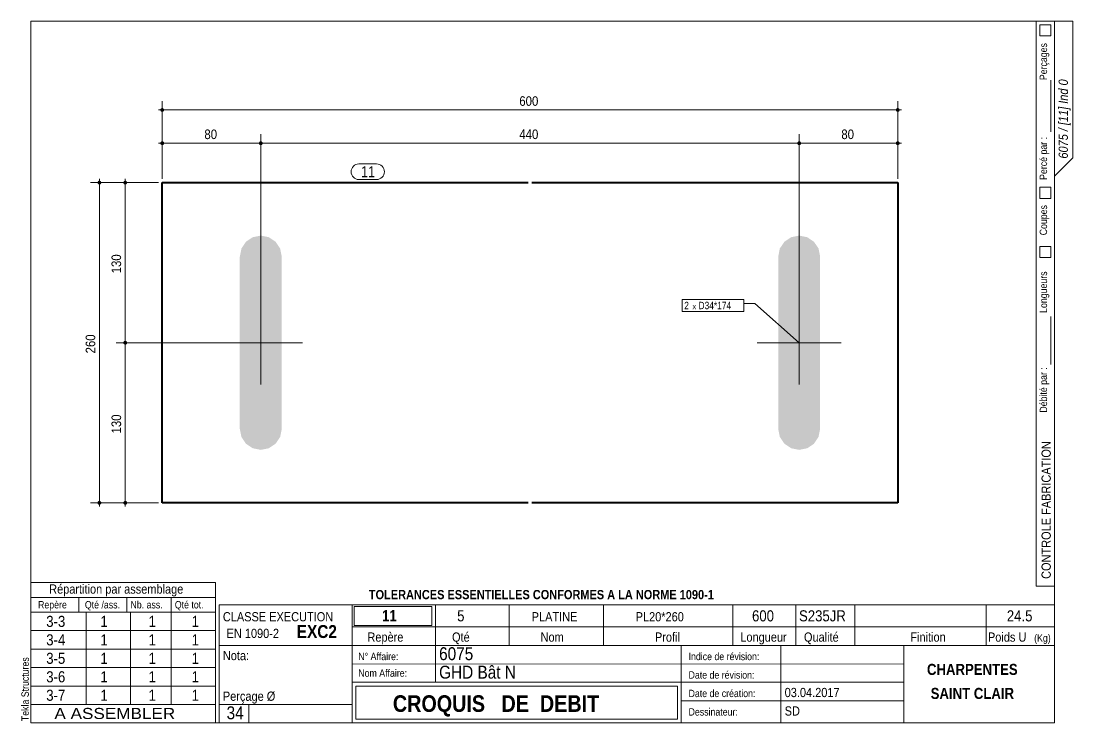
# Model space of a CAD drawing. Header units: millimetres. Extents: x 2 to 287, y 5 to 195.
import ezdxf

# ---------------------------------------------------------------- set-up
doc = ezdxf.new("R2010")
doc.units = ezdxf.units.MM
for name, color, linetype, lineweight in [('Autre type objet', 1, 'Continuous', 0), ('Boulon', 7, 'Continuous', 0), ('Cotation', 7, 'Continuous', 0), ('Désignation boulon', 3, 'Continuous', 0), ('Feuille dessin', 5, 'Continuous', 0), ('Piece', 2, 'Continuous', 0), ('Repère pièce', 3, 'Continuous', 0)]:
    doc.layers.add(name, color=color, linetype=linetype, lineweight=lineweight)
doc.styles.add('ARIAL', font='ARIAL.TTF')
doc.styles.add('ARIAL_BOLD', font='ARIALBD.TTF')
doc.styles.add('ARIAL_ITALIC', font='ARIALI.TTF')
doc.styles.add('ARIAL_NARROW', font='ARIAL.TTF')
doc.styles.add('COMIC_SANS_MS', font='COMIC.TTF')

# ---------------------------------------------------------------- blocks, each defined once
blk = doc.blocks.new('*A1')
at = {"layer": 'Boulon'}
for points in [[(61.59, 131.26), (62.03, 133.43), (63.25, 135.26), (65.09, 136.49), (67.26, 136.92), (69.43, 136.49), (71.27, 135.26), (72.5, 133.43), (72.93, 131.26), (72.93, 84.59), (72.5, 82.42), (71.27, 80.58), (69.43, 79.36), (67.26, 78.92), (65.09, 79.36), (63.25, 80.58), (62.03, 82.42), (61.59, 84.59)], [(207.26, 131.26), (207.69, 133.43), (208.92, 135.26), (210.76, 136.49), (212.93, 136.92), (215.1, 136.49), (216.93, 135.26), (218.16, 133.43), (218.59, 131.26), (218.59, 84.59), (218.16, 82.42), (216.93, 80.58), (215.1, 79.36), (212.93, 78.92), (210.76, 79.36), (208.92, 80.58), (207.69, 82.42), (207.26, 84.59)]]:
    blk.add_hatch(color=256, dxfattribs=at).paths.add_polyline_path(points, flags=17)
at = {"layer": 'Boulon', "linetype": 'Continuous', "lineweight": 0}
for p, q in [((67.26, 96.59), (67.26, 119.26)), ((212.93, 96.59), (212.93, 119.26)), ((55.93, 107.92), (78.59, 107.92)), ((201.59, 107.92), (224.26, 107.92))]:
    blk.add_line(p, q, dxfattribs=at)
blk = doc.blocks.new('*A2')
at = {"layer": 'Piece', "color": 2, "linetype": 'Continuous', "lineweight": 40}
for p, q in [((40.594465, 151.257613), (139.594465, 151.257613)), ((40.594465, 64.590946), (40.594465, 151.257613)), ((140.594465, 151.257613), (239.594465, 151.257613)), ((239.594465, 151.257613), (239.594465, 64.590946)), ((139.594465, 64.590946), (40.594465, 64.590946)), ((239.594465, 64.590946), (140.594465, 64.590946))]:
    blk.add_line(p, q, dxfattribs=at)
blk = doc.blocks.new('*A3')
at = {"layer": 'Feuille dessin', "linetype": 'Continuous', "lineweight": 0}
for p, q in [((282, 195), (5, 195)), ((5, 195), (5, 5)), ((282, 5), (282, 195)), ((5, 5), (282, 5))]:
    blk.add_line(p, q, dxfattribs=at)
at = {"layer": 'Feuille dessin', "style": 'ARIAL', "width": 0.85}
blk.add_text('Tekla Structures', height=2, rotation=90, dxfattribs=at).set_placement((4.5, 5.5))
blk = doc.blocks.new('*A4')
at = {"layer": 'Autre type objet', "linetype": 'Continuous', "lineweight": 0}
for p, q in [((56, 37), (92, 37)), ((56, 37), (56, 10)), ((92, 37), (92, 10)), ((56, 26), (92, 26)), ((56, 10), (92, 10)), ((56, 5), (56, 10)), ((64, 5), (64, 10)), ((56, 5), (64, 5))]:
    blk.add_line(p, q, dxfattribs=at)
at = {"layer": 'Autre type objet', "width": 0.85}
for s, height, style, p in [('CLASSE EXECUTION', 2.5, 'ARIAL', (57, 32.5)), ('EXC2', 3.5, 'ARIAL_BOLD', (77, 28)), ('EN 1090-2', 2.5, 'ARIAL', (58, 28)), ('Nota:', 2.5, 'ARIAL', (57, 22)), ('Perçage Ø', 2.5, 'ARIAL', (57, 11)), ('34', 3.5, 'ARIAL_NARROW', (58.014234, 6))]:
    blk.add_text(s, height=height, dxfattribs=dict(at, style=style)).set_placement(p)
blk = doc.blocks.new('*A5')
at = {"layer": 'Autre type objet', "linetype": 'Continuous', "lineweight": 0}
for p, q in [((5, 43), (55, 43)), ((5, 43), (5, 35)), ((55, 43), (55, 35)), ((5, 39), (55, 39)), ((18, 39), (18, 35)), ((31, 39), (31, 35)), ((43, 39), (43, 35)), ((5, 35), (55, 35)), ((5, 35), (5, 30)), ((20, 35), (20, 30)), ((32, 35), (32, 30)), ((43, 35), (43, 30)), ((55, 35), (55, 30)), ((5, 30), (55, 30)), ((5, 30), (5, 25)), ((20, 30), (20, 25)), ((32, 30), (32, 25)), ((43, 30), (43, 25)), ((55, 30), (55, 25)), ((5, 25), (55, 25)), ((5, 25), (5, 20)), ((20, 25), (20, 20)), ((32, 25), (32, 20)), ((43, 25), (43, 20)), ((55, 25), (55, 20)), ((5, 20), (55, 20)), ((5, 20), (5, 15)), ((20, 20), (20, 15)), ((32, 20), (32, 15)), ((43, 20), (43, 15)), ((55, 20), (55, 15)), ((5, 15), (55, 15)), ((5, 15), (5, 10)), ((20, 15), (20, 10)), ((32, 15), (32, 10)), ((43, 15), (43, 10)), ((55, 15), (55, 10)), ((5, 10), (55, 10))]:
    blk.add_line(p, q, dxfattribs=at)
at = {"layer": 'Autre type objet', "style": 'ARIAL', "width": 0.85}
for s, height, p in [('Répartition par assemblage', 2.5, (10, 40)), ('Repère', 2, (7, 36)), ('Qté /ass.', 2, (19.663086, 36)), ('Nb. ass.', 2, (32, 36)), ('Qté tot.', 2, (44, 36)), ('3-3', 3, (9.215576, 31)), ('1', 3, (23.885986, 31)), ('1', 3, (36.889404, 31)), ('1', 3, (48.551514, 31)), ('3-4', 3, (9.215576, 26)), ('1', 3, (23.885986, 26)), ('1', 3, (36.889404, 26)), ('1', 3, (48.551514, 26)), ('3-5', 3, (9.215576, 21)), ('1', 3, (23.885986, 21)), ('1', 3, (36.889404, 21)), ('1', 3, (48.551514, 21)), ('3-6', 3, (9.215576, 16)), ('1', 3, (23.885986, 16)), ('1', 3, (36.889404, 16)), ('1', 3, (48.551514, 16)), ('3-7', 3, (9.215576, 11)), ('1', 3, (23.885986, 11)), ('1', 3, (36.889404, 11)), ('1', 3, (48.551514, 11))]:
    blk.add_text(s, height=height, dxfattribs=at).set_placement(p)
blk = doc.blocks.new('*A6')
at = {"layer": 'Autre type objet', "linetype": 'Continuous', "lineweight": 0}
for p, q in [((277, 42), (277, 195)), ((277, 195), (287, 195)), ((278, 194), (278, 191)), ((281, 194), (278, 194)), ((281, 191), (281, 194)), ((282, 42), (282, 195)), ((287, 195), (287, 158)), ((278, 191), (281, 191)), ((281, 165), (281, 179)), ((287, 158), (282, 153)), ((278, 150), (278, 147)), ((281, 150), (278, 150)), ((281, 147), (281, 150)), ((278, 147), (281, 147)), ((278, 134), (278, 131)), ((281, 134), (278, 134)), ((281, 131), (281, 134)), ((278, 131), (281, 131)), ((281, 102), (281, 115)), ((277, 42), (282, 42))]:
    blk.add_line(p, q, dxfattribs=at)
at = {"layer": 'Autre type objet', "width": 0.85}
for s, height, style, p in [('Perçages', 2, 'ARIAL', (280, 179)), ('6075 / [11] Ind 0', 2.5, 'ARIAL_ITALIC', (285.619109, 157.760245)), ('Percé par :', 2, 'ARIAL', (280, 152)), ('Coupes', 2, 'ARIAL', (280, 137)), ('Longueurs', 2, 'ARIAL', (280, 116)), ('Débité par :', 2, 'ARIAL', (280, 89)), ('CONTROLE FABRICATION', 2.5, 'ARIAL', (281, 44))]:
    blk.add_text(s, height=height, rotation=90, dxfattribs=dict(at, style=style)).set_placement(p)
blk = doc.blocks.new('*A7')
at = {"layer": 'Autre type objet', "linetype": 'Continuous', "lineweight": 0}
for p, q in [((92, 37), (282, 37)), ((92, 37), (92, 31)), ((114.5, 31), (114.5, 37)), ((134.5, 31), (134.5, 37)), ((160, 31), (160, 37)), ((195, 31), (195, 37)), ((212, 31), (212, 37)), ((228, 31), (228, 37)), ((263.5, 31), (263.5, 37)), ((282, 31), (282, 37)), ((92.51953, 36.5), (113.5, 36.5)), ((92.51953, 31.394341), (92.51953, 36.5)), ((113.5, 36.5), (113.5, 31.394341)), ((113.5, 31.394341), (92.51953, 31.394341)), ((92, 31), (282, 31)), ((92, 31), (92, 5)), ((114.5, 16), (114.5, 31)), ((134.5, 26), (134.5, 31)), ((160, 26), (160, 31)), ((195, 26), (195, 31)), ((212, 26), (212, 31)), ((228, 26), (228, 31)), ((263.5, 26), (263.5, 31)), ((282, 5), (282, 31)), ((92, 26), (282, 26)), ((181, 26), (181, 5)), ((208, 26), (208, 5)), ((241.262466, 5), (241.262466, 26)), ((92, 21), (241.327069, 20.935451)), ((92, 16), (181, 16)), ((93, 15), (180, 15)), ((93, 6), (93, 15)), ((180, 15), (180, 6)), ((181, 16), (241.297815, 16.021151)), ((181, 11), (241.217807, 10.969512)), ((180, 6), (93, 6)), ((92, 5), (282, 5))]:
    blk.add_line(p, q, dxfattribs=at)
at = {"layer": 'Autre type objet', "width": 0.85}
for s, height, style, p in [('TOLERANCES ESSENTIELLES CONFORMES A LA NORME 1090-1', 2.5, 'ARIAL_BOLD', (96.5, 38.5)), ('11', 3, 'ARIAL_BOLD', (100.064045, 32.540141)), ('5', 3, 'ARIAL', (120.389893, 32.5)), ('PLATINE', 2.5, 'ARIAL', (140.549316, 32.5)), ('PL20*260', 2.5, 'ARIAL', (168.683716, 32.5)), ('600', 3, 'ARIAL', (200.165771, 32.5)), ('S235JR', 3, 'ARIAL', (212.880127, 32.5)), ('24.5', 3, 'ARIAL', (269.109863, 32.5)), ('Repère', 2.5, 'ARIAL', (96.112978, 27)), ('Qté', 2.5, 'ARIAL', (119, 27)), ('Nom', 2.5, 'ARIAL', (142.961426, 27)), ('Profil', 2.5, 'ARIAL', (173.903564, 27)), ('Longueur', 2.5, 'ARIAL', (197, 27)), ('Qualité', 2.5, 'ARIAL', (214.218018, 27)), ('Finition', 2.5, 'ARIAL', (243, 27)), ('Poids U', 2.5, 'ARIAL', (264, 27)), ('(Kg)', 2, 'ARIAL', (276.5, 27)), ('N° Affaire:', 2, 'ARIAL', (93.640566, 22)), ('6075', 3.5, 'ARIAL', (115.5, 22)), ('Indice de révision:', 2, 'ARIAL', (183, 22)), ('GHD Bât N', 3.5, 'ARIAL', (115.5, 17)), ('CHARPENTES', 3, 'ARIAL_BOLD', (247.5, 18)), ('Nom Affaire:', 2, 'ARIAL', (93.640566, 17.5)), ('Date de révision:', 2, 'ARIAL', (183, 17)), ('03.04.2017', 2.5, 'ARIAL', (209, 12)), ('SAINT CLAIR', 3, 'ARIAL_BOLD', (248.5, 11.5)), ('CROQUIS   DE  DEBIT', 4.5, 'ARIAL_BOLD', (103, 8)), ('Date de création:', 2, 'ARIAL', (183, 12)), ('Dessinateur:', 2, 'ARIAL', (183, 7)), ('SD', 2.5, 'ARIAL', (209, 7))]:
    blk.add_text(s, height=height, dxfattribs=dict(at, style=style)).set_placement(p)
blk = doc.blocks.new('*A8')
at = {"layer": 'Autre type objet', "linetype": 'Continuous', "lineweight": 0}
for p, q in [((5, 10), (55, 10)), ((5, 10), (5, 5)), ((55, 10), (55, 5)), ((5, 5), (55, 5))]:
    blk.add_line(p, q, dxfattribs=at)
at = {"layer": 'Autre type objet', "style": 'ARIAL', "width": 1.105}
blk.add_text('A ASSEMBLER', height=3, dxfattribs=at).set_placement((11.423651, 6.073465))
blk = doc.blocks.new('*A9')
at = {"layer": 'Cotation'}
for points in [[(23.57, 150.74), (23.54, 150.74), (23.52, 150.74), (23.49, 150.75), (23.47, 150.75), (23.44, 150.76), (23.42, 150.77), (23.4, 150.78), (23.37, 150.79), (23.35, 150.8), (23.33, 150.81), (23.31, 150.83), (23.28, 150.84), (23.26, 150.86), (23.25, 150.87), (23.23, 150.89), (23.21, 150.91), (23.19, 150.93), (23.18, 150.95), (23.16, 150.97), (23.15, 150.99), (23.14, 151.01), (23.12, 151.04), (23.11, 151.06), (23.1, 151.08), (23.1, 151.11), (23.09, 151.13), (23.08, 151.16), (23.08, 151.18), (23.08, 151.21), (23.08, 151.23), (23.07, 151.26), (23.08, 151.28), (23.08, 151.31), (23.08, 151.33), (23.08, 151.36), (23.09, 151.38), (23.1, 151.41), (23.1, 151.43), (23.11, 151.46), (23.12, 151.48), (23.14, 151.5), (23.15, 151.52), (23.16, 151.55), (23.18, 151.57), (23.19, 151.59), (23.21, 151.61), (23.23, 151.63), (23.25, 151.64), (23.26, 151.66), (23.28, 151.68), (23.31, 151.69), (23.33, 151.7), (23.35, 151.72), (23.37, 151.73), (23.4, 151.74), (23.42, 151.75), (23.44, 151.76), (23.47, 151.76), (23.49, 151.77), (23.52, 151.77), (23.54, 151.78), (23.57, 151.78), (23.59, 151.78), (23.62, 151.78), (23.65, 151.78), (23.67, 151.77), (23.7, 151.77), (23.72, 151.76), (23.75, 151.76), (23.77, 151.75), (23.79, 151.74), (23.82, 151.73), (23.84, 151.72), (23.86, 151.7), (23.88, 151.69), (23.9, 151.68), (23.92, 151.66), (23.94, 151.64), (23.96, 151.63), (23.98, 151.61), (24, 151.59), (24.01, 151.57), (24.03, 151.55), (24.04, 151.52), (24.05, 151.5), (24.06, 151.48), (24.07, 151.46), (24.08, 151.43), (24.09, 151.41), (24.1, 151.38), (24.1, 151.36), (24.11, 151.33), (24.11, 151.31), (24.11, 151.28), (24.11, 151.26), (24.11, 151.23), (24.11, 151.21), (24.11, 151.18), (24.1, 151.16), (24.1, 151.13), (24.09, 151.11), (24.08, 151.08), (24.07, 151.06), (24.06, 151.04), (24.05, 151.01), (24.04, 150.99), (24.03, 150.97), (24.01, 150.95), (24, 150.93), (23.98, 150.91), (23.96, 150.89), (23.94, 150.87), (23.92, 150.86), (23.9, 150.84), (23.88, 150.83), (23.86, 150.81), (23.84, 150.8), (23.82, 150.79), (23.79, 150.78), (23.77, 150.77), (23.75, 150.76), (23.72, 150.75), (23.7, 150.75), (23.67, 150.74), (23.65, 150.74), (23.62, 150.74), (23.59, 150.74)], [(23.57, 64.07), (23.54, 64.07), (23.52, 64.08), (23.49, 64.08), (23.47, 64.09), (23.44, 64.09), (23.42, 64.1), (23.4, 64.11), (23.37, 64.12), (23.35, 64.13), (23.33, 64.14), (23.31, 64.16), (23.28, 64.17), (23.26, 64.19), (23.25, 64.21), (23.23, 64.22), (23.21, 64.24), (23.19, 64.26), (23.18, 64.28), (23.16, 64.3), (23.15, 64.32), (23.14, 64.35), (23.12, 64.37), (23.11, 64.39), (23.1, 64.42), (23.1, 64.44), (23.09, 64.46), (23.08, 64.49), (23.08, 64.51), (23.08, 64.54), (23.08, 64.57), (23.07, 64.59), (23.08, 64.62), (23.08, 64.64), (23.08, 64.67), (23.08, 64.69), (23.09, 64.72), (23.1, 64.74), (23.1, 64.77), (23.11, 64.79), (23.12, 64.81), (23.14, 64.84), (23.15, 64.86), (23.16, 64.88), (23.18, 64.9), (23.19, 64.92), (23.21, 64.94), (23.23, 64.96), (23.25, 64.98), (23.26, 64.99), (23.28, 65.01), (23.31, 65.02), (23.33, 65.04), (23.35, 65.05), (23.37, 65.06), (23.4, 65.07), (23.42, 65.08), (23.44, 65.09), (23.47, 65.1), (23.49, 65.1), (23.52, 65.11), (23.54, 65.11), (23.57, 65.11), (23.59, 65.11), (23.62, 65.11), (23.65, 65.11), (23.67, 65.11), (23.7, 65.1), (23.72, 65.1), (23.75, 65.09), (23.77, 65.08), (23.79, 65.07), (23.82, 65.06), (23.84, 65.05), (23.86, 65.04), (23.88, 65.02), (23.9, 65.01), (23.92, 64.99), (23.94, 64.98), (23.96, 64.96), (23.98, 64.94), (24, 64.92), (24.01, 64.9), (24.03, 64.88), (24.04, 64.86), (24.05, 64.84), (24.06, 64.81), (24.07, 64.79), (24.08, 64.77), (24.09, 64.74), (24.1, 64.72), (24.1, 64.69), (24.11, 64.67), (24.11, 64.64), (24.11, 64.62), (24.11, 64.59), (24.11, 64.57), (24.11, 64.54), (24.11, 64.51), (24.1, 64.49), (24.1, 64.46), (24.09, 64.44), (24.08, 64.42), (24.07, 64.39), (24.06, 64.37), (24.05, 64.35), (24.04, 64.32), (24.03, 64.3), (24.01, 64.28), (24, 64.26), (23.98, 64.24), (23.96, 64.22), (23.94, 64.21), (23.92, 64.19), (23.9, 64.17), (23.88, 64.16), (23.86, 64.14), (23.84, 64.13), (23.82, 64.12), (23.79, 64.11), (23.77, 64.1), (23.75, 64.09), (23.72, 64.09), (23.7, 64.08), (23.67, 64.08), (23.65, 64.07), (23.62, 64.07), (23.59, 64.07)]]:
    blk.add_hatch(color=256, dxfattribs=at).paths.add_polyline_path(points, flags=17)
at = {"layer": 'Cotation', "linetype": 'Continuous', "lineweight": 0}
for p, q in [((39.59, 151.26), (21.17, 151.26)), ((22.55, 151.26), (24.63, 151.26)), ((23.59, 152.3), (23.59, 150.22)), ((23.59, 151.26), (23.59, 152.3)), ((23.59, 64.59), (23.59, 151.26)), ((23.59, 65.63), (23.59, 63.55)), ((39.59, 64.59), (21.17, 64.59)), ((22.55, 64.59), (24.63, 64.59)), ((23.59, 64.59), (23.59, 63.55))]:
    blk.add_line(p, q, dxfattribs=at)
at = {"layer": 'Cotation'}
for p in [(23.59, 151.26), (23.59, 64.59)]:
    blk.add_point(p, dxfattribs=at)
at = {"layer": 'Cotation', "style": 'ARIAL', "width": 0.85}
blk.add_text('260', height=2.6, rotation=90.0002, dxfattribs=at).set_placement((22.47, 105.03))
blk = doc.blocks.new('*A10')
at = {"layer": 'Cotation'}
for points in [[(30.57, 107.4), (30.54, 107.41), (30.52, 107.41), (30.49, 107.41), (30.47, 107.42), (30.44, 107.43), (30.42, 107.43), (30.4, 107.44), (30.37, 107.45), (30.35, 107.47), (30.33, 107.48), (30.31, 107.49), (30.28, 107.51), (30.26, 107.52), (30.25, 107.54), (30.23, 107.56), (30.21, 107.58), (30.19, 107.59), (30.18, 107.61), (30.16, 107.64), (30.15, 107.66), (30.14, 107.68), (30.12, 107.7), (30.11, 107.73), (30.1, 107.75), (30.1, 107.77), (30.09, 107.8), (30.08, 107.82), (30.08, 107.85), (30.08, 107.87), (30.08, 107.9), (30.07, 107.92), (30.08, 107.95), (30.08, 107.98), (30.08, 108), (30.08, 108.03), (30.09, 108.05), (30.1, 108.08), (30.1, 108.1), (30.11, 108.12), (30.12, 108.15), (30.14, 108.17), (30.15, 108.19), (30.16, 108.21), (30.18, 108.23), (30.19, 108.25), (30.21, 108.27), (30.23, 108.29), (30.25, 108.31), (30.26, 108.33), (30.28, 108.34), (30.31, 108.36), (30.33, 108.37), (30.35, 108.38), (30.37, 108.39), (30.4, 108.4), (30.42, 108.41), (30.44, 108.42), (30.47, 108.43), (30.49, 108.43), (30.52, 108.44), (30.54, 108.44), (30.57, 108.44), (30.59, 108.44), (30.62, 108.44), (30.65, 108.44), (30.67, 108.44), (30.7, 108.43), (30.72, 108.43), (30.75, 108.42), (30.77, 108.41), (30.79, 108.4), (30.82, 108.39), (30.84, 108.38), (30.86, 108.37), (30.88, 108.36), (30.9, 108.34), (30.92, 108.33), (30.94, 108.31), (30.96, 108.29), (30.98, 108.27), (31, 108.25), (31.01, 108.23), (31.03, 108.21), (31.04, 108.19), (31.05, 108.17), (31.06, 108.15), (31.07, 108.12), (31.08, 108.1), (31.09, 108.08), (31.1, 108.05), (31.1, 108.03), (31.11, 108), (31.11, 107.98), (31.11, 107.95), (31.11, 107.92), (31.11, 107.9), (31.11, 107.87), (31.11, 107.85), (31.1, 107.82), (31.1, 107.8), (31.09, 107.77), (31.08, 107.75), (31.07, 107.73), (31.06, 107.7), (31.05, 107.68), (31.04, 107.66), (31.03, 107.64), (31.01, 107.61), (31, 107.59), (30.98, 107.58), (30.96, 107.56), (30.94, 107.54), (30.92, 107.52), (30.9, 107.51), (30.88, 107.49), (30.86, 107.48), (30.84, 107.47), (30.82, 107.45), (30.79, 107.44), (30.77, 107.43), (30.75, 107.43), (30.72, 107.42), (30.7, 107.41), (30.67, 107.41), (30.65, 107.41), (30.62, 107.4), (30.59, 107.4)], [(30.57, 64.07), (30.54, 64.07), (30.52, 64.08), (30.49, 64.08), (30.47, 64.09), (30.44, 64.09), (30.42, 64.1), (30.4, 64.11), (30.37, 64.12), (30.35, 64.13), (30.33, 64.14), (30.31, 64.16), (30.28, 64.17), (30.26, 64.19), (30.25, 64.21), (30.23, 64.22), (30.21, 64.24), (30.19, 64.26), (30.18, 64.28), (30.16, 64.3), (30.15, 64.32), (30.14, 64.35), (30.12, 64.37), (30.11, 64.39), (30.1, 64.42), (30.1, 64.44), (30.09, 64.46), (30.08, 64.49), (30.08, 64.51), (30.08, 64.54), (30.08, 64.57), (30.07, 64.59), (30.08, 64.62), (30.08, 64.64), (30.08, 64.67), (30.08, 64.69), (30.09, 64.72), (30.1, 64.74), (30.1, 64.77), (30.11, 64.79), (30.12, 64.81), (30.14, 64.84), (30.15, 64.86), (30.16, 64.88), (30.18, 64.9), (30.19, 64.92), (30.21, 64.94), (30.23, 64.96), (30.25, 64.98), (30.26, 64.99), (30.28, 65.01), (30.31, 65.02), (30.33, 65.04), (30.35, 65.05), (30.37, 65.06), (30.4, 65.07), (30.42, 65.08), (30.44, 65.09), (30.47, 65.1), (30.49, 65.1), (30.52, 65.11), (30.54, 65.11), (30.57, 65.11), (30.59, 65.11), (30.62, 65.11), (30.65, 65.11), (30.67, 65.11), (30.7, 65.1), (30.72, 65.1), (30.75, 65.09), (30.77, 65.08), (30.79, 65.07), (30.82, 65.06), (30.84, 65.05), (30.86, 65.04), (30.88, 65.02), (30.9, 65.01), (30.92, 64.99), (30.94, 64.98), (30.96, 64.96), (30.98, 64.94), (31, 64.92), (31.01, 64.9), (31.03, 64.88), (31.04, 64.86), (31.05, 64.84), (31.06, 64.81), (31.07, 64.79), (31.08, 64.77), (31.09, 64.74), (31.1, 64.72), (31.1, 64.69), (31.11, 64.67), (31.11, 64.64), (31.11, 64.62), (31.11, 64.59), (31.11, 64.57), (31.11, 64.54), (31.11, 64.51), (31.1, 64.49), (31.1, 64.46), (31.09, 64.44), (31.08, 64.42), (31.07, 64.39), (31.06, 64.37), (31.05, 64.35), (31.04, 64.32), (31.03, 64.3), (31.01, 64.28), (31, 64.26), (30.98, 64.24), (30.96, 64.22), (30.94, 64.21), (30.92, 64.19), (30.9, 64.17), (30.88, 64.16), (30.86, 64.14), (30.84, 64.13), (30.82, 64.12), (30.79, 64.11), (30.77, 64.1), (30.75, 64.09), (30.72, 64.09), (30.7, 64.08), (30.67, 64.08), (30.65, 64.07), (30.62, 64.07), (30.59, 64.07)]]:
    blk.add_hatch(color=256, dxfattribs=at).paths.add_polyline_path(points, flags=17)
at = {"layer": 'Cotation', "linetype": 'Continuous', "lineweight": 0}
for p, q in [((30.59, 108.96), (30.59, 106.88)), ((30.59, 107.92), (30.59, 108.96)), ((66.26, 107.92), (28.17, 107.92)), ((29.55, 107.92), (31.63, 107.92)), ((30.59, 64.59), (30.59, 107.92)), ((30.59, 65.63), (30.59, 63.55)), ((39.59, 64.59), (28.17, 64.59)), ((29.55, 64.59), (31.63, 64.59)), ((30.59, 64.59), (30.59, 63.55))]:
    blk.add_line(p, q, dxfattribs=at)
at = {"layer": 'Cotation'}
for p in [(30.59, 107.92), (30.59, 64.59)]:
    blk.add_point(p, dxfattribs=at)
at = {"layer": 'Cotation', "style": 'ARIAL', "width": 0.85}
blk.add_text('130', height=2.6, rotation=90.0002, dxfattribs=at).set_placement((29.47, 83.36))
blk = doc.blocks.new('*A11')
at = {"layer": 'Cotation'}
for points in [[(30.57, 150.74), (30.54, 150.74), (30.52, 150.74), (30.49, 150.75), (30.47, 150.75), (30.44, 150.76), (30.42, 150.77), (30.4, 150.78), (30.37, 150.79), (30.35, 150.8), (30.33, 150.81), (30.31, 150.83), (30.28, 150.84), (30.26, 150.86), (30.25, 150.87), (30.23, 150.89), (30.21, 150.91), (30.19, 150.93), (30.18, 150.95), (30.16, 150.97), (30.15, 150.99), (30.14, 151.01), (30.12, 151.04), (30.11, 151.06), (30.1, 151.08), (30.1, 151.11), (30.09, 151.13), (30.08, 151.16), (30.08, 151.18), (30.08, 151.21), (30.08, 151.23), (30.07, 151.26), (30.08, 151.28), (30.08, 151.31), (30.08, 151.33), (30.08, 151.36), (30.09, 151.38), (30.1, 151.41), (30.1, 151.43), (30.11, 151.46), (30.12, 151.48), (30.14, 151.5), (30.15, 151.52), (30.16, 151.55), (30.18, 151.57), (30.19, 151.59), (30.21, 151.61), (30.23, 151.63), (30.25, 151.64), (30.26, 151.66), (30.28, 151.68), (30.31, 151.69), (30.33, 151.7), (30.35, 151.72), (30.37, 151.73), (30.4, 151.74), (30.42, 151.75), (30.44, 151.76), (30.47, 151.76), (30.49, 151.77), (30.52, 151.77), (30.54, 151.78), (30.57, 151.78), (30.59, 151.78), (30.62, 151.78), (30.65, 151.78), (30.67, 151.77), (30.7, 151.77), (30.72, 151.76), (30.75, 151.76), (30.77, 151.75), (30.79, 151.74), (30.82, 151.73), (30.84, 151.72), (30.86, 151.7), (30.88, 151.69), (30.9, 151.68), (30.92, 151.66), (30.94, 151.64), (30.96, 151.63), (30.98, 151.61), (31, 151.59), (31.01, 151.57), (31.03, 151.55), (31.04, 151.52), (31.05, 151.5), (31.06, 151.48), (31.07, 151.46), (31.08, 151.43), (31.09, 151.41), (31.1, 151.38), (31.1, 151.36), (31.11, 151.33), (31.11, 151.31), (31.11, 151.28), (31.11, 151.26), (31.11, 151.23), (31.11, 151.21), (31.11, 151.18), (31.1, 151.16), (31.1, 151.13), (31.09, 151.11), (31.08, 151.08), (31.07, 151.06), (31.06, 151.04), (31.05, 151.01), (31.04, 150.99), (31.03, 150.97), (31.01, 150.95), (31, 150.93), (30.98, 150.91), (30.96, 150.89), (30.94, 150.87), (30.92, 150.86), (30.9, 150.84), (30.88, 150.83), (30.86, 150.81), (30.84, 150.8), (30.82, 150.79), (30.79, 150.78), (30.77, 150.77), (30.75, 150.76), (30.72, 150.75), (30.7, 150.75), (30.67, 150.74), (30.65, 150.74), (30.62, 150.74), (30.59, 150.74)], [(30.57, 107.4), (30.54, 107.41), (30.52, 107.41), (30.49, 107.41), (30.47, 107.42), (30.44, 107.43), (30.42, 107.43), (30.4, 107.44), (30.37, 107.45), (30.35, 107.47), (30.33, 107.48), (30.31, 107.49), (30.28, 107.51), (30.26, 107.52), (30.25, 107.54), (30.23, 107.56), (30.21, 107.58), (30.19, 107.59), (30.18, 107.61), (30.16, 107.64), (30.15, 107.66), (30.14, 107.68), (30.12, 107.7), (30.11, 107.73), (30.1, 107.75), (30.1, 107.77), (30.09, 107.8), (30.08, 107.82), (30.08, 107.85), (30.08, 107.87), (30.08, 107.9), (30.07, 107.92), (30.08, 107.95), (30.08, 107.98), (30.08, 108), (30.08, 108.03), (30.09, 108.05), (30.1, 108.08), (30.1, 108.1), (30.11, 108.12), (30.12, 108.15), (30.14, 108.17), (30.15, 108.19), (30.16, 108.21), (30.18, 108.23), (30.19, 108.25), (30.21, 108.27), (30.23, 108.29), (30.25, 108.31), (30.26, 108.33), (30.28, 108.34), (30.31, 108.36), (30.33, 108.37), (30.35, 108.38), (30.37, 108.39), (30.4, 108.4), (30.42, 108.41), (30.44, 108.42), (30.47, 108.43), (30.49, 108.43), (30.52, 108.44), (30.54, 108.44), (30.57, 108.44), (30.59, 108.44), (30.62, 108.44), (30.65, 108.44), (30.67, 108.44), (30.7, 108.43), (30.72, 108.43), (30.75, 108.42), (30.77, 108.41), (30.79, 108.4), (30.82, 108.39), (30.84, 108.38), (30.86, 108.37), (30.88, 108.36), (30.9, 108.34), (30.92, 108.33), (30.94, 108.31), (30.96, 108.29), (30.98, 108.27), (31, 108.25), (31.01, 108.23), (31.03, 108.21), (31.04, 108.19), (31.05, 108.17), (31.06, 108.15), (31.07, 108.12), (31.08, 108.1), (31.09, 108.08), (31.1, 108.05), (31.1, 108.03), (31.11, 108), (31.11, 107.98), (31.11, 107.95), (31.11, 107.92), (31.11, 107.9), (31.11, 107.87), (31.11, 107.85), (31.1, 107.82), (31.1, 107.8), (31.09, 107.77), (31.08, 107.75), (31.07, 107.73), (31.06, 107.7), (31.05, 107.68), (31.04, 107.66), (31.03, 107.64), (31.01, 107.61), (31, 107.59), (30.98, 107.58), (30.96, 107.56), (30.94, 107.54), (30.92, 107.52), (30.9, 107.51), (30.88, 107.49), (30.86, 107.48), (30.84, 107.47), (30.82, 107.45), (30.79, 107.44), (30.77, 107.43), (30.75, 107.43), (30.72, 107.42), (30.7, 107.41), (30.67, 107.41), (30.65, 107.41), (30.62, 107.4), (30.59, 107.4)]]:
    blk.add_hatch(color=256, dxfattribs=at).paths.add_polyline_path(points, flags=17)
at = {"layer": 'Cotation', "linetype": 'Continuous', "lineweight": 0}
for p, q in [((39.59, 151.26), (28.17, 151.26)), ((29.55, 151.26), (31.63, 151.26)), ((30.59, 152.3), (30.59, 150.22)), ((30.59, 151.26), (30.59, 152.3)), ((30.59, 107.92), (30.59, 151.26)), ((30.59, 108.96), (30.59, 106.88)), ((66.26, 107.92), (28.17, 107.92)), ((29.55, 107.92), (31.63, 107.92)), ((30.59, 107.92), (30.59, 106.88))]:
    blk.add_line(p, q, dxfattribs=at)
at = {"layer": 'Cotation'}
for p in [(30.59, 151.26), (30.59, 107.92)]:
    blk.add_point(p, dxfattribs=at)
at = {"layer": 'Cotation', "style": 'ARIAL', "width": 0.85}
blk.add_text('130', height=2.6, rotation=90.0002, dxfattribs=at).set_placement((29.47, 126.7))
blk = doc.blocks.new('*A12')
at = {"layer": 'Cotation'}
for points in [[(40.57, 170.4), (40.54, 170.41), (40.52, 170.41), (40.49, 170.41), (40.47, 170.42), (40.44, 170.43), (40.42, 170.43), (40.4, 170.44), (40.37, 170.45), (40.35, 170.47), (40.33, 170.48), (40.31, 170.49), (40.28, 170.51), (40.26, 170.52), (40.25, 170.54), (40.23, 170.56), (40.21, 170.58), (40.19, 170.59), (40.18, 170.61), (40.16, 170.64), (40.15, 170.66), (40.14, 170.68), (40.12, 170.7), (40.11, 170.73), (40.1, 170.75), (40.1, 170.77), (40.09, 170.8), (40.08, 170.82), (40.08, 170.85), (40.08, 170.87), (40.08, 170.9), (40.07, 170.92), (40.08, 170.95), (40.08, 170.98), (40.08, 171), (40.08, 171.03), (40.09, 171.05), (40.1, 171.08), (40.1, 171.1), (40.11, 171.12), (40.12, 171.15), (40.14, 171.17), (40.15, 171.19), (40.16, 171.21), (40.18, 171.23), (40.19, 171.25), (40.21, 171.27), (40.23, 171.29), (40.25, 171.31), (40.26, 171.33), (40.28, 171.34), (40.31, 171.36), (40.33, 171.37), (40.35, 171.38), (40.37, 171.39), (40.4, 171.4), (40.42, 171.41), (40.44, 171.42), (40.47, 171.43), (40.49, 171.43), (40.52, 171.44), (40.54, 171.44), (40.57, 171.44), (40.59, 171.44), (40.62, 171.44), (40.65, 171.44), (40.67, 171.44), (40.7, 171.43), (40.72, 171.43), (40.75, 171.42), (40.77, 171.41), (40.79, 171.4), (40.82, 171.39), (40.84, 171.38), (40.86, 171.37), (40.88, 171.36), (40.9, 171.34), (40.92, 171.33), (40.94, 171.31), (40.96, 171.29), (40.98, 171.27), (41, 171.25), (41.01, 171.23), (41.03, 171.21), (41.04, 171.19), (41.05, 171.17), (41.06, 171.15), (41.07, 171.12), (41.08, 171.1), (41.09, 171.08), (41.1, 171.05), (41.1, 171.03), (41.11, 171), (41.11, 170.98), (41.11, 170.95), (41.11, 170.92), (41.11, 170.9), (41.11, 170.87), (41.11, 170.85), (41.1, 170.82), (41.1, 170.8), (41.09, 170.77), (41.08, 170.75), (41.07, 170.73), (41.06, 170.7), (41.05, 170.68), (41.04, 170.66), (41.03, 170.64), (41.01, 170.61), (41, 170.59), (40.98, 170.58), (40.96, 170.56), (40.94, 170.54), (40.92, 170.52), (40.9, 170.51), (40.88, 170.49), (40.86, 170.48), (40.84, 170.47), (40.82, 170.45), (40.79, 170.44), (40.77, 170.43), (40.75, 170.43), (40.72, 170.42), (40.7, 170.41), (40.67, 170.41), (40.65, 170.41), (40.62, 170.4), (40.59, 170.4)], [(239.57, 170.4), (239.54, 170.41), (239.52, 170.41), (239.49, 170.41), (239.47, 170.42), (239.44, 170.43), (239.42, 170.43), (239.4, 170.44), (239.37, 170.45), (239.35, 170.47), (239.33, 170.48), (239.31, 170.49), (239.28, 170.51), (239.26, 170.52), (239.25, 170.54), (239.23, 170.56), (239.21, 170.58), (239.19, 170.59), (239.18, 170.61), (239.16, 170.64), (239.15, 170.66), (239.14, 170.68), (239.12, 170.7), (239.11, 170.73), (239.1, 170.75), (239.1, 170.77), (239.09, 170.8), (239.08, 170.82), (239.08, 170.85), (239.08, 170.87), (239.08, 170.9), (239.07, 170.92), (239.08, 170.95), (239.08, 170.98), (239.08, 171), (239.08, 171.03), (239.09, 171.05), (239.1, 171.08), (239.1, 171.1), (239.11, 171.12), (239.12, 171.15), (239.14, 171.17), (239.15, 171.19), (239.16, 171.21), (239.18, 171.23), (239.19, 171.25), (239.21, 171.27), (239.23, 171.29), (239.25, 171.31), (239.26, 171.33), (239.28, 171.34), (239.31, 171.36), (239.33, 171.37), (239.35, 171.38), (239.37, 171.39), (239.4, 171.4), (239.42, 171.41), (239.44, 171.42), (239.47, 171.43), (239.49, 171.43), (239.52, 171.44), (239.54, 171.44), (239.57, 171.44), (239.59, 171.44), (239.62, 171.44), (239.65, 171.44), (239.67, 171.44), (239.7, 171.43), (239.72, 171.43), (239.75, 171.42), (239.77, 171.41), (239.79, 171.4), (239.82, 171.39), (239.84, 171.38), (239.86, 171.37), (239.88, 171.36), (239.9, 171.34), (239.92, 171.33), (239.94, 171.31), (239.96, 171.29), (239.98, 171.27), (240, 171.25), (240.01, 171.23), (240.03, 171.21), (240.04, 171.19), (240.05, 171.17), (240.06, 171.15), (240.07, 171.12), (240.08, 171.1), (240.09, 171.08), (240.1, 171.05), (240.1, 171.03), (240.11, 171), (240.11, 170.98), (240.11, 170.95), (240.11, 170.92), (240.11, 170.9), (240.11, 170.87), (240.11, 170.85), (240.1, 170.82), (240.1, 170.8), (240.09, 170.77), (240.08, 170.75), (240.07, 170.73), (240.06, 170.7), (240.05, 170.68), (240.04, 170.66), (240.03, 170.64), (240.01, 170.61), (240, 170.59), (239.98, 170.58), (239.96, 170.56), (239.94, 170.54), (239.92, 170.52), (239.9, 170.51), (239.88, 170.49), (239.86, 170.48), (239.84, 170.47), (239.82, 170.45), (239.79, 170.44), (239.77, 170.43), (239.75, 170.43), (239.72, 170.42), (239.7, 170.41), (239.67, 170.41), (239.65, 170.41), (239.62, 170.4), (239.59, 170.4)]]:
    blk.add_hatch(color=256, dxfattribs=at).paths.add_polyline_path(points, flags=17)
at = {"layer": 'Cotation', "linetype": 'Continuous', "lineweight": 0}
for p, q in [((41.63, 170.92), (39.55, 170.92)), ((40.59, 170.92), (39.55, 170.92)), ((40.59, 152.26), (40.59, 173.34)), ((40.59, 171.96), (40.59, 169.88)), ((40.59, 170.92), (239.59, 170.92)), ((240.63, 170.92), (238.55, 170.92)), ((239.59, 152.26), (239.59, 173.34)), ((239.59, 171.96), (239.59, 169.88)), ((239.59, 170.92), (240.63, 170.92))]:
    blk.add_line(p, q, dxfattribs=at)
at = {"layer": 'Cotation'}
for p in [(40.59, 170.92), (239.59, 170.92)]:
    blk.add_point(p, dxfattribs=at)
at = {"layer": 'Cotation', "style": 'ARIAL', "width": 0.85}
blk.add_text('600', height=2.6, dxfattribs=at).set_placement((137.2, 172.04))
blk = doc.blocks.new('*A13')
at = {"layer": 'Cotation'}
for points in [[(40.57, 161.4), (40.54, 161.41), (40.52, 161.41), (40.49, 161.41), (40.47, 161.42), (40.44, 161.43), (40.42, 161.43), (40.4, 161.44), (40.37, 161.45), (40.35, 161.47), (40.33, 161.48), (40.31, 161.49), (40.28, 161.51), (40.26, 161.52), (40.25, 161.54), (40.23, 161.56), (40.21, 161.58), (40.19, 161.59), (40.18, 161.61), (40.16, 161.64), (40.15, 161.66), (40.14, 161.68), (40.12, 161.7), (40.11, 161.73), (40.1, 161.75), (40.1, 161.77), (40.09, 161.8), (40.08, 161.82), (40.08, 161.85), (40.08, 161.87), (40.08, 161.9), (40.07, 161.92), (40.08, 161.95), (40.08, 161.98), (40.08, 162), (40.08, 162.03), (40.09, 162.05), (40.1, 162.08), (40.1, 162.1), (40.11, 162.12), (40.12, 162.15), (40.14, 162.17), (40.15, 162.19), (40.16, 162.21), (40.18, 162.23), (40.19, 162.25), (40.21, 162.27), (40.23, 162.29), (40.25, 162.31), (40.26, 162.33), (40.28, 162.34), (40.31, 162.36), (40.33, 162.37), (40.35, 162.38), (40.37, 162.39), (40.4, 162.4), (40.42, 162.41), (40.44, 162.42), (40.47, 162.43), (40.49, 162.43), (40.52, 162.44), (40.54, 162.44), (40.57, 162.44), (40.59, 162.44), (40.62, 162.44), (40.65, 162.44), (40.67, 162.44), (40.7, 162.43), (40.72, 162.43), (40.75, 162.42), (40.77, 162.41), (40.79, 162.4), (40.82, 162.39), (40.84, 162.38), (40.86, 162.37), (40.88, 162.36), (40.9, 162.34), (40.92, 162.33), (40.94, 162.31), (40.96, 162.29), (40.98, 162.27), (41, 162.25), (41.01, 162.23), (41.03, 162.21), (41.04, 162.19), (41.05, 162.17), (41.06, 162.15), (41.07, 162.12), (41.08, 162.1), (41.09, 162.08), (41.1, 162.05), (41.1, 162.03), (41.11, 162), (41.11, 161.98), (41.11, 161.95), (41.11, 161.92), (41.11, 161.9), (41.11, 161.87), (41.11, 161.85), (41.1, 161.82), (41.1, 161.8), (41.09, 161.77), (41.08, 161.75), (41.07, 161.73), (41.06, 161.7), (41.05, 161.68), (41.04, 161.66), (41.03, 161.64), (41.01, 161.61), (41, 161.59), (40.98, 161.58), (40.96, 161.56), (40.94, 161.54), (40.92, 161.52), (40.9, 161.51), (40.88, 161.49), (40.86, 161.48), (40.84, 161.47), (40.82, 161.45), (40.79, 161.44), (40.77, 161.43), (40.75, 161.43), (40.72, 161.42), (40.7, 161.41), (40.67, 161.41), (40.65, 161.41), (40.62, 161.4), (40.59, 161.4)], [(67.24, 161.4), (67.21, 161.41), (67.18, 161.41), (67.16, 161.41), (67.13, 161.42), (67.11, 161.43), (67.09, 161.43), (67.06, 161.44), (67.04, 161.45), (67.02, 161.47), (66.99, 161.48), (66.97, 161.49), (66.95, 161.51), (66.93, 161.52), (66.91, 161.54), (66.89, 161.56), (66.88, 161.58), (66.86, 161.59), (66.84, 161.61), (66.83, 161.64), (66.82, 161.66), (66.8, 161.68), (66.79, 161.7), (66.78, 161.73), (66.77, 161.75), (66.76, 161.77), (66.76, 161.8), (66.75, 161.82), (66.75, 161.85), (66.74, 161.87), (66.74, 161.9), (66.74, 161.92), (66.74, 161.95), (66.74, 161.98), (66.75, 162), (66.75, 162.03), (66.76, 162.05), (66.76, 162.08), (66.77, 162.1), (66.78, 162.12), (66.79, 162.15), (66.8, 162.17), (66.82, 162.19), (66.83, 162.21), (66.84, 162.23), (66.86, 162.25), (66.88, 162.27), (66.89, 162.29), (66.91, 162.31), (66.93, 162.33), (66.95, 162.34), (66.97, 162.36), (66.99, 162.37), (67.02, 162.38), (67.04, 162.39), (67.06, 162.4), (67.09, 162.41), (67.11, 162.42), (67.13, 162.43), (67.16, 162.43), (67.18, 162.44), (67.21, 162.44), (67.24, 162.44), (67.26, 162.44), (67.29, 162.44), (67.31, 162.44), (67.34, 162.44), (67.36, 162.43), (67.39, 162.43), (67.41, 162.42), (67.44, 162.41), (67.46, 162.4), (67.48, 162.39), (67.51, 162.38), (67.53, 162.37), (67.55, 162.36), (67.57, 162.34), (67.59, 162.33), (67.61, 162.31), (67.63, 162.29), (67.65, 162.27), (67.66, 162.25), (67.68, 162.23), (67.69, 162.21), (67.71, 162.19), (67.72, 162.17), (67.73, 162.15), (67.74, 162.12), (67.75, 162.1), (67.76, 162.08), (67.77, 162.05), (67.77, 162.03), (67.78, 162), (67.78, 161.98), (67.78, 161.95), (67.78, 161.92), (67.78, 161.9), (67.78, 161.87), (67.78, 161.85), (67.77, 161.82), (67.77, 161.8), (67.76, 161.77), (67.75, 161.75), (67.74, 161.73), (67.73, 161.7), (67.72, 161.68), (67.71, 161.66), (67.69, 161.64), (67.68, 161.61), (67.66, 161.59), (67.65, 161.58), (67.63, 161.56), (67.61, 161.54), (67.59, 161.52), (67.57, 161.51), (67.55, 161.49), (67.53, 161.48), (67.51, 161.47), (67.48, 161.45), (67.46, 161.44), (67.44, 161.43), (67.41, 161.43), (67.39, 161.42), (67.36, 161.41), (67.34, 161.41), (67.31, 161.41), (67.29, 161.4), (67.26, 161.4)]]:
    blk.add_hatch(color=256, dxfattribs=at).paths.add_polyline_path(points, flags=17)
at = {"layer": 'Cotation', "linetype": 'Continuous', "lineweight": 0}
for p, q in [((40.59, 152.26), (40.59, 164.34)), ((40.59, 162.96), (40.59, 160.88)), ((67.26, 108.92), (67.26, 164.34)), ((67.26, 162.96), (67.26, 160.88)), ((41.63, 161.92), (39.55, 161.92)), ((40.59, 161.92), (39.55, 161.92)), ((40.59, 161.92), (67.26, 161.92)), ((68.3, 161.92), (66.22, 161.92)), ((67.26, 161.92), (68.3, 161.92))]:
    blk.add_line(p, q, dxfattribs=at)
at = {"layer": 'Cotation'}
for p in [(40.59, 161.92), (67.26, 161.92)]:
    blk.add_point(p, dxfattribs=at)
at = {"layer": 'Cotation', "style": 'ARIAL', "width": 0.85}
blk.add_text('80', height=2.6, dxfattribs=at).set_placement((52, 163.04))
blk = doc.blocks.new('*A14')
at = {"layer": 'Cotation'}
for points in [[(67.24, 161.4), (67.21, 161.41), (67.18, 161.41), (67.16, 161.41), (67.13, 161.42), (67.11, 161.43), (67.09, 161.43), (67.06, 161.44), (67.04, 161.45), (67.02, 161.47), (66.99, 161.48), (66.97, 161.49), (66.95, 161.51), (66.93, 161.52), (66.91, 161.54), (66.89, 161.56), (66.88, 161.58), (66.86, 161.59), (66.84, 161.61), (66.83, 161.64), (66.82, 161.66), (66.8, 161.68), (66.79, 161.7), (66.78, 161.73), (66.77, 161.75), (66.76, 161.77), (66.76, 161.8), (66.75, 161.82), (66.75, 161.85), (66.74, 161.87), (66.74, 161.9), (66.74, 161.92), (66.74, 161.95), (66.74, 161.98), (66.75, 162), (66.75, 162.03), (66.76, 162.05), (66.76, 162.08), (66.77, 162.1), (66.78, 162.12), (66.79, 162.15), (66.8, 162.17), (66.82, 162.19), (66.83, 162.21), (66.84, 162.23), (66.86, 162.25), (66.88, 162.27), (66.89, 162.29), (66.91, 162.31), (66.93, 162.33), (66.95, 162.34), (66.97, 162.36), (66.99, 162.37), (67.02, 162.38), (67.04, 162.39), (67.06, 162.4), (67.09, 162.41), (67.11, 162.42), (67.13, 162.43), (67.16, 162.43), (67.18, 162.44), (67.21, 162.44), (67.24, 162.44), (67.26, 162.44), (67.29, 162.44), (67.31, 162.44), (67.34, 162.44), (67.36, 162.43), (67.39, 162.43), (67.41, 162.42), (67.44, 162.41), (67.46, 162.4), (67.48, 162.39), (67.51, 162.38), (67.53, 162.37), (67.55, 162.36), (67.57, 162.34), (67.59, 162.33), (67.61, 162.31), (67.63, 162.29), (67.65, 162.27), (67.66, 162.25), (67.68, 162.23), (67.69, 162.21), (67.71, 162.19), (67.72, 162.17), (67.73, 162.15), (67.74, 162.12), (67.75, 162.1), (67.76, 162.08), (67.77, 162.05), (67.77, 162.03), (67.78, 162), (67.78, 161.98), (67.78, 161.95), (67.78, 161.92), (67.78, 161.9), (67.78, 161.87), (67.78, 161.85), (67.77, 161.82), (67.77, 161.8), (67.76, 161.77), (67.75, 161.75), (67.74, 161.73), (67.73, 161.7), (67.72, 161.68), (67.71, 161.66), (67.69, 161.64), (67.68, 161.61), (67.66, 161.59), (67.65, 161.58), (67.63, 161.56), (67.61, 161.54), (67.59, 161.52), (67.57, 161.51), (67.55, 161.49), (67.53, 161.48), (67.51, 161.47), (67.48, 161.45), (67.46, 161.44), (67.44, 161.43), (67.41, 161.43), (67.39, 161.42), (67.36, 161.41), (67.34, 161.41), (67.31, 161.41), (67.29, 161.4), (67.26, 161.4)], [(212.9, 161.4), (212.88, 161.41), (212.85, 161.41), (212.83, 161.41), (212.8, 161.42), (212.78, 161.43), (212.75, 161.43), (212.73, 161.44), (212.71, 161.45), (212.68, 161.47), (212.66, 161.48), (212.64, 161.49), (212.62, 161.51), (212.6, 161.52), (212.58, 161.54), (212.56, 161.56), (212.54, 161.58), (212.53, 161.59), (212.51, 161.61), (212.5, 161.64), (212.48, 161.66), (212.47, 161.68), (212.46, 161.7), (212.45, 161.73), (212.44, 161.75), (212.43, 161.77), (212.42, 161.8), (212.42, 161.82), (212.41, 161.85), (212.41, 161.87), (212.41, 161.9), (212.41, 161.92), (212.41, 161.95), (212.41, 161.98), (212.41, 162), (212.42, 162.03), (212.42, 162.05), (212.43, 162.08), (212.44, 162.1), (212.45, 162.12), (212.46, 162.15), (212.47, 162.17), (212.48, 162.19), (212.5, 162.21), (212.51, 162.23), (212.53, 162.25), (212.54, 162.27), (212.56, 162.29), (212.58, 162.31), (212.6, 162.33), (212.62, 162.34), (212.64, 162.36), (212.66, 162.37), (212.68, 162.38), (212.71, 162.39), (212.73, 162.4), (212.75, 162.41), (212.78, 162.42), (212.8, 162.43), (212.83, 162.43), (212.85, 162.44), (212.88, 162.44), (212.9, 162.44), (212.93, 162.44), (212.95, 162.44), (212.98, 162.44), (213, 162.44), (213.03, 162.43), (213.05, 162.43), (213.08, 162.42), (213.1, 162.41), (213.13, 162.4), (213.15, 162.39), (213.17, 162.38), (213.2, 162.37), (213.22, 162.36), (213.24, 162.34), (213.26, 162.33), (213.28, 162.31), (213.3, 162.29), (213.31, 162.27), (213.33, 162.25), (213.35, 162.23), (213.36, 162.21), (213.37, 162.19), (213.39, 162.17), (213.4, 162.15), (213.41, 162.12), (213.42, 162.1), (213.43, 162.08), (213.43, 162.05), (213.44, 162.03), (213.44, 162), (213.45, 161.98), (213.45, 161.95), (213.45, 161.92), (213.45, 161.9), (213.45, 161.87), (213.44, 161.85), (213.44, 161.82), (213.43, 161.8), (213.43, 161.77), (213.42, 161.75), (213.41, 161.73), (213.4, 161.7), (213.39, 161.68), (213.37, 161.66), (213.36, 161.64), (213.35, 161.61), (213.33, 161.59), (213.31, 161.58), (213.3, 161.56), (213.28, 161.54), (213.26, 161.52), (213.24, 161.51), (213.22, 161.49), (213.2, 161.48), (213.17, 161.47), (213.15, 161.45), (213.13, 161.44), (213.1, 161.43), (213.08, 161.43), (213.05, 161.42), (213.03, 161.41), (213, 161.41), (212.98, 161.41), (212.95, 161.4), (212.93, 161.4)]]:
    blk.add_hatch(color=256, dxfattribs=at).paths.add_polyline_path(points, flags=17)
at = {"layer": 'Cotation', "linetype": 'Continuous', "lineweight": 0}
for p, q in [((67.26, 108.92), (67.26, 164.34)), ((67.26, 162.96), (67.26, 160.88)), ((212.93, 108.92), (212.93, 164.34)), ((212.93, 162.96), (212.93, 160.88)), ((68.3, 161.92), (66.22, 161.92)), ((67.26, 161.92), (66.22, 161.92)), ((67.26, 161.92), (212.93, 161.92)), ((213.97, 161.92), (211.89, 161.92)), ((212.93, 161.92), (213.97, 161.92))]:
    blk.add_line(p, q, dxfattribs=at)
at = {"layer": 'Cotation'}
for p in [(67.26, 161.92), (212.93, 161.92)]:
    blk.add_point(p, dxfattribs=at)
at = {"layer": 'Cotation', "style": 'ARIAL', "width": 0.85}
blk.add_text('440', height=2.6, dxfattribs=at).set_placement((137.2, 163.04))
blk = doc.blocks.new('*A15')
at = {"layer": 'Cotation'}
for points in [[(212.9, 161.4), (212.88, 161.41), (212.85, 161.41), (212.83, 161.41), (212.8, 161.42), (212.78, 161.43), (212.75, 161.43), (212.73, 161.44), (212.71, 161.45), (212.68, 161.47), (212.66, 161.48), (212.64, 161.49), (212.62, 161.51), (212.6, 161.52), (212.58, 161.54), (212.56, 161.56), (212.54, 161.58), (212.53, 161.59), (212.51, 161.61), (212.5, 161.64), (212.48, 161.66), (212.47, 161.68), (212.46, 161.7), (212.45, 161.73), (212.44, 161.75), (212.43, 161.77), (212.42, 161.8), (212.42, 161.82), (212.41, 161.85), (212.41, 161.87), (212.41, 161.9), (212.41, 161.92), (212.41, 161.95), (212.41, 161.98), (212.41, 162), (212.42, 162.03), (212.42, 162.05), (212.43, 162.08), (212.44, 162.1), (212.45, 162.12), (212.46, 162.15), (212.47, 162.17), (212.48, 162.19), (212.5, 162.21), (212.51, 162.23), (212.53, 162.25), (212.54, 162.27), (212.56, 162.29), (212.58, 162.31), (212.6, 162.33), (212.62, 162.34), (212.64, 162.36), (212.66, 162.37), (212.68, 162.38), (212.71, 162.39), (212.73, 162.4), (212.75, 162.41), (212.78, 162.42), (212.8, 162.43), (212.83, 162.43), (212.85, 162.44), (212.88, 162.44), (212.9, 162.44), (212.93, 162.44), (212.95, 162.44), (212.98, 162.44), (213, 162.44), (213.03, 162.43), (213.05, 162.43), (213.08, 162.42), (213.1, 162.41), (213.13, 162.4), (213.15, 162.39), (213.17, 162.38), (213.2, 162.37), (213.22, 162.36), (213.24, 162.34), (213.26, 162.33), (213.28, 162.31), (213.3, 162.29), (213.31, 162.27), (213.33, 162.25), (213.35, 162.23), (213.36, 162.21), (213.37, 162.19), (213.39, 162.17), (213.4, 162.15), (213.41, 162.12), (213.42, 162.1), (213.43, 162.08), (213.43, 162.05), (213.44, 162.03), (213.44, 162), (213.45, 161.98), (213.45, 161.95), (213.45, 161.92), (213.45, 161.9), (213.45, 161.87), (213.44, 161.85), (213.44, 161.82), (213.43, 161.8), (213.43, 161.77), (213.42, 161.75), (213.41, 161.73), (213.4, 161.7), (213.39, 161.68), (213.37, 161.66), (213.36, 161.64), (213.35, 161.61), (213.33, 161.59), (213.31, 161.58), (213.3, 161.56), (213.28, 161.54), (213.26, 161.52), (213.24, 161.51), (213.22, 161.49), (213.2, 161.48), (213.17, 161.47), (213.15, 161.45), (213.13, 161.44), (213.1, 161.43), (213.08, 161.43), (213.05, 161.42), (213.03, 161.41), (213, 161.41), (212.98, 161.41), (212.95, 161.4), (212.93, 161.4)], [(239.57, 161.4), (239.54, 161.41), (239.52, 161.41), (239.49, 161.41), (239.47, 161.42), (239.44, 161.43), (239.42, 161.43), (239.4, 161.44), (239.37, 161.45), (239.35, 161.47), (239.33, 161.48), (239.31, 161.49), (239.28, 161.51), (239.26, 161.52), (239.25, 161.54), (239.23, 161.56), (239.21, 161.58), (239.19, 161.59), (239.18, 161.61), (239.16, 161.64), (239.15, 161.66), (239.14, 161.68), (239.12, 161.7), (239.11, 161.73), (239.1, 161.75), (239.1, 161.77), (239.09, 161.8), (239.08, 161.82), (239.08, 161.85), (239.08, 161.87), (239.08, 161.9), (239.07, 161.92), (239.08, 161.95), (239.08, 161.98), (239.08, 162), (239.08, 162.03), (239.09, 162.05), (239.1, 162.08), (239.1, 162.1), (239.11, 162.12), (239.12, 162.15), (239.14, 162.17), (239.15, 162.19), (239.16, 162.21), (239.18, 162.23), (239.19, 162.25), (239.21, 162.27), (239.23, 162.29), (239.25, 162.31), (239.26, 162.33), (239.28, 162.34), (239.31, 162.36), (239.33, 162.37), (239.35, 162.38), (239.37, 162.39), (239.4, 162.4), (239.42, 162.41), (239.44, 162.42), (239.47, 162.43), (239.49, 162.43), (239.52, 162.44), (239.54, 162.44), (239.57, 162.44), (239.59, 162.44), (239.62, 162.44), (239.65, 162.44), (239.67, 162.44), (239.7, 162.43), (239.72, 162.43), (239.75, 162.42), (239.77, 162.41), (239.79, 162.4), (239.82, 162.39), (239.84, 162.38), (239.86, 162.37), (239.88, 162.36), (239.9, 162.34), (239.92, 162.33), (239.94, 162.31), (239.96, 162.29), (239.98, 162.27), (240, 162.25), (240.01, 162.23), (240.03, 162.21), (240.04, 162.19), (240.05, 162.17), (240.06, 162.15), (240.07, 162.12), (240.08, 162.1), (240.09, 162.08), (240.1, 162.05), (240.1, 162.03), (240.11, 162), (240.11, 161.98), (240.11, 161.95), (240.11, 161.92), (240.11, 161.9), (240.11, 161.87), (240.11, 161.85), (240.1, 161.82), (240.1, 161.8), (240.09, 161.77), (240.08, 161.75), (240.07, 161.73), (240.06, 161.7), (240.05, 161.68), (240.04, 161.66), (240.03, 161.64), (240.01, 161.61), (240, 161.59), (239.98, 161.58), (239.96, 161.56), (239.94, 161.54), (239.92, 161.52), (239.9, 161.51), (239.88, 161.49), (239.86, 161.48), (239.84, 161.47), (239.82, 161.45), (239.79, 161.44), (239.77, 161.43), (239.75, 161.43), (239.72, 161.42), (239.7, 161.41), (239.67, 161.41), (239.65, 161.41), (239.62, 161.4), (239.59, 161.4)]]:
    blk.add_hatch(color=256, dxfattribs=at).paths.add_polyline_path(points, flags=17)
at = {"layer": 'Cotation', "linetype": 'Continuous', "lineweight": 0}
for p, q in [((212.93, 108.92), (212.93, 164.34)), ((212.93, 162.96), (212.93, 160.88)), ((239.59, 152.26), (239.59, 164.34)), ((239.59, 162.96), (239.59, 160.88)), ((213.97, 161.92), (211.89, 161.92)), ((212.93, 161.92), (211.89, 161.92)), ((212.93, 161.92), (239.59, 161.92)), ((240.63, 161.92), (238.55, 161.92)), ((239.59, 161.92), (240.63, 161.92))]:
    blk.add_line(p, q, dxfattribs=at)
at = {"layer": 'Cotation'}
for p in [(212.93, 161.92), (239.59, 161.92)]:
    blk.add_point(p, dxfattribs=at)
at = {"layer": 'Cotation', "style": 'ARIAL', "width": 0.85}
blk.add_text('80', height=2.6, dxfattribs=at).set_placement((224.33, 163.04))
blk = doc.blocks.new('*A16')
at = {"layer": 'Désignation boulon', "linetype": 'Continuous', "lineweight": 0}
for p, q in [((181.227799, 119.603252), (197.936197, 119.603252)), ((181.227799, 116.403252), (181.227799, 119.603252)), ((197.936197, 116.403252), (197.936197, 119.603252)), ((200.936197, 118.536585), (197.936197, 118.536585)), ((212.927798, 107.92428), (200.936197, 118.536585)), ((181.227799, 116.403252), (197.936197, 116.403252))]:
    blk.add_line(p, q, dxfattribs=at)
at = {"layer": 'Désignation boulon', "style": 'COMIC_SANS_MS', "width": 0.85}
for s, height, p in [('2', 2, (181.827799, 117.003252)), ('x', 1.5, (184.055728, 117.003252)), ('D34*174', 2, (185.686393, 117.003252))]:
    blk.add_text(s, height=height, dxfattribs=at).set_placement(p)
blk = doc.blocks.new('*A17')
at = {"layer": 'Repère pièce', "linetype": 'Continuous', "lineweight": 0}
for p, q in [((93.787537, 156.307613), (98.588123, 156.307613)), ((98.588123, 152.107613), (93.787537, 152.107613))]:
    blk.add_line(p, q, dxfattribs=at)
for centre, start, end in [((93.787537, 154.207613), 90, 270), ((98.588123, 154.207613), 270, 90)]:
    blk.add_arc(centre, 2.1, start, end, dxfattribs=at)
at = {"layer": 'Repère pièce', "style": 'COMIC_SANS_MS', "width": 0.85}
blk.add_text('11', height=3, dxfattribs=at).set_placement((94.387537, 152.707613))

msp = doc.modelspace()

# ---------------------------------------------------------------- block references
at = {"lineweight": 0}
for name in ['*A3', '*A6', '*A12', '*A13', '*A14', '*A15', '*A17', '*A9', '*A11', '*A2', '*A1', '*A16', '*A10', '*A5', '*A7', '*A4', '*A8']:
    msp.add_blockref(name, (0, 0), dxfattribs=at)

doc.saveas('drawing.dxf')
